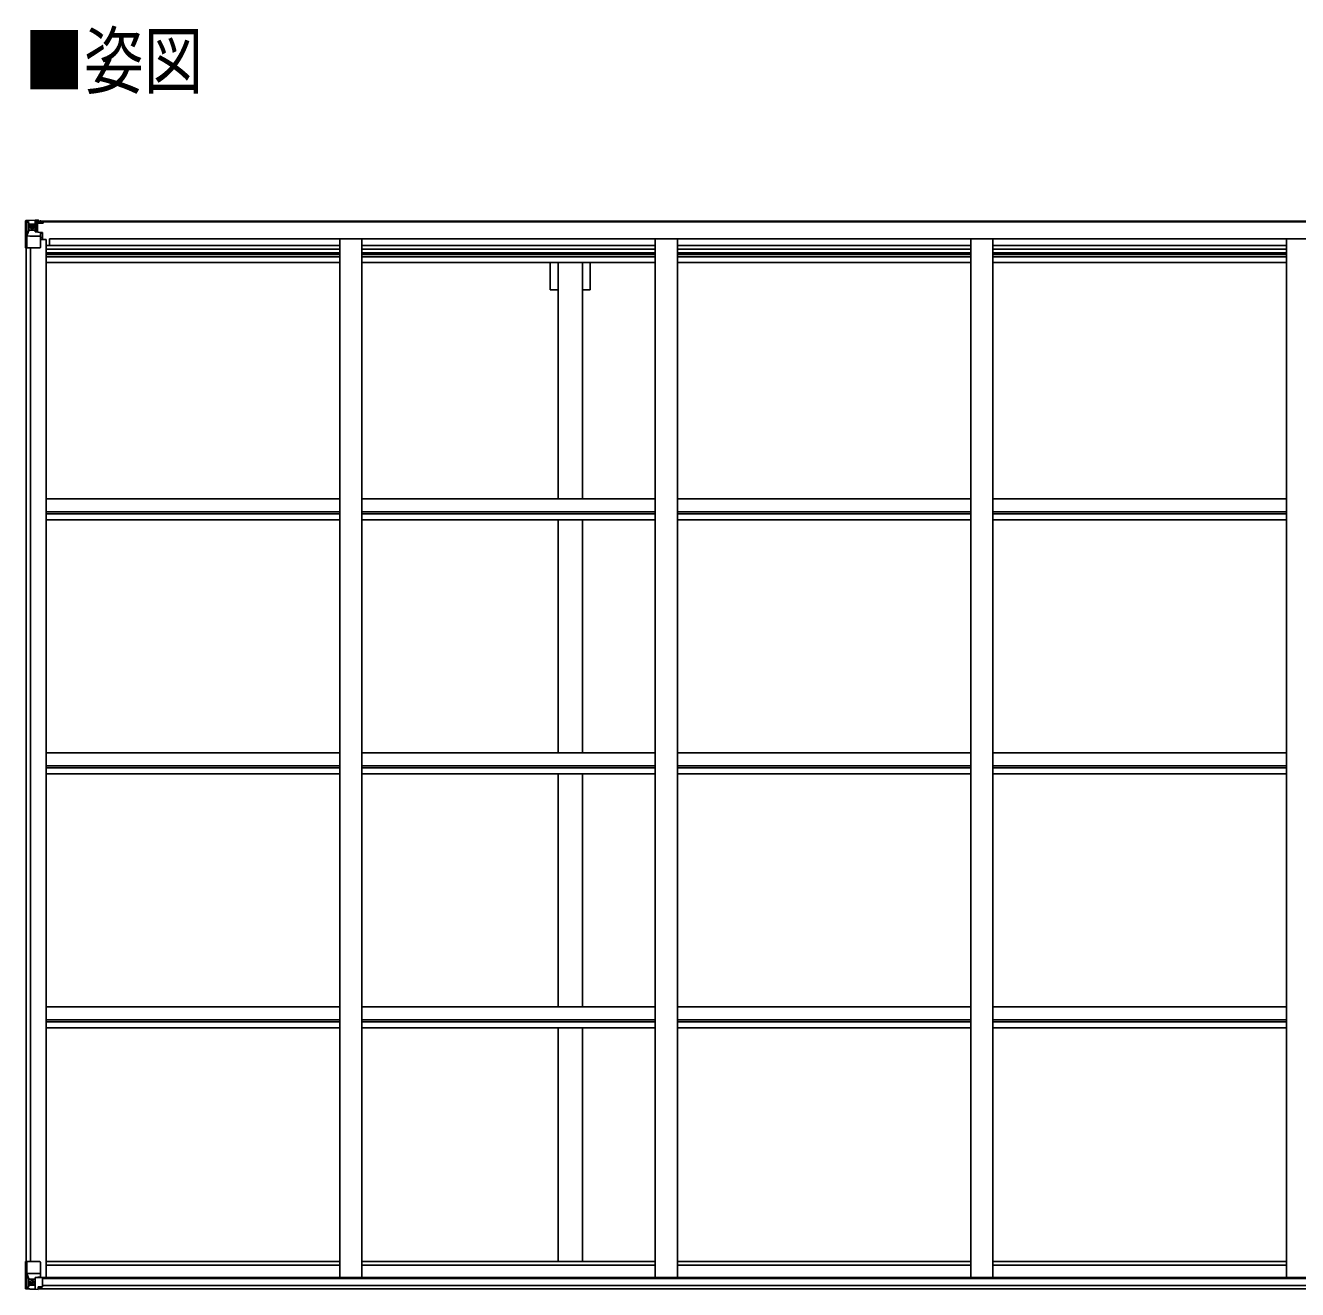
# Model space of a CAD drawing. Units: millimetres, scale not verified. Extents: x -10512 to 10512, y -7425 to 7425.
# Drawn here: x -3598 to -712, y 621 to 3488 of the extents above; entities that cross this region are included whole.
import ezdxf
from ezdxf.enums import TextEntityAlignment as Align

# ---------------------------------------------------------------- set-up
doc = ezdxf.new("R2010")
doc.units = ezdxf.units.MM
doc.header["$LTSCALE"] = 40
for name, color, linetype in [('0-2_USER1', 3, 'Continuous'), ('0-4_YKK_13', 4, 'Continuous'), ('0-5_YKK_A1', 4, 'Continuous')]:
    doc.layers.add(name, color=color, linetype=linetype)
doc.styles.add('ＭＳ ゴシック', font='')
doc.styles.get('ＭＳ ゴシック').set_extended_font_data('MS Gothic')

msp = doc.modelspace()

# ---------------------------------------------------------------- linework, layer by layer
at = {"layer": '0-4_YKK_13'}
for p, q in [((-3598.45, 3044.59), (-3598.45, 3044.55)), ((-3597.51, 3045.59), (-3597.51, 3045.59)), ((-3597.51, 3045.55), (-3597.51, 3045.59)), ((-3588.54, 3045.98), (-3596.46, 3045.5)), ((-3595.6, 3044.53), (-3595.61, 3044.47)), ((-3595.61, 2983.88), (-3595.61, 3044.47)), ((-3591.64, 3041.09), (-3594.37, 3044.76)), ((-3590.78, 3037.58), (-3588.45, 3037.64)), ((-3590.78, 3024.11), (-3590.78, 3037.58)), ((-3576.45, 3046.77), (-3588.45, 3045.98)), ((-3588.45, 3037.64), (-3576.45, 3037.64)), ((-3582.97, 3030.44), (-3582.97, 3029.48)), ((-3577.45, 3037.64), (-3576.45, 3037.64)), ((-3569.95, 3047.28), (-3576.45, 3046.88)), ((-3576.45, 3020.78), (-3576.45, 3046.88)), ((-3576.45, 3046), (-3569.95, 3046.39)), ((-3574.95, 3041.17), (-3576.45, 3041.17)), ((-3574.95, 3037.64), (-3576.45, 3037.64)), ((-3569.95, 3045.47), (-3574.95, 3045.38)), ((-3574.45, 3040.81), (-3574.95, 3040.81)), ((-3570.95, 3035.88), (-3574.95, 3035.88)), ((-3574.84, 3039.51), (-3570.95, 3039.51)), ((-3574.45, 3041.84), (-3574.45, 3039.89)), ((-3566.45, 3041.84), (-3574.45, 3041.84)), ((-3566.45, 3041.81), (-3574.45, 3041.81)), ((-3564.45, 3039.97), (-3574.45, 3039.89)), ((-3574.45, 3039.72), (-3574.45, 3039.89)), ((-3574.45, 3039.89), (-3574.45, 3039.89)), ((-3570.95, 3019.78), (-3570.95, 3039.75)), ((-3569.95, 3046.39), (-3569.95, 3047.28)), ((-3569.95, 3045.88), (-3569.95, 3046.39)), ((-3569.95, 3045.88), (-3569.95, 3045.47)), ((-3569.95, 3045.47), (-3569.95, 3044.65)), ((-3564.95, 3045.08), (-3564.95, 3044.65)), ((-3564.65, 3045.08), (-3564.95, 3045.08)), ((-3564.65, 3045.08), (-3562.96, 3044.65)), ((-3564.45, 3041.58), (-3559.45, 3041.58)), ((-3564.45, 3039.97), (-3564.45, 3041.58)), ((-3559.45, 3042.51), (-3559.45, 3041.58)), ((-3559.45, 3041.58), (-3558.45, 3041.58)), ((-3558.45, 3041.58), (-3558.45, 3042.51)), ((-3558.45, 3041.58), (-3558.45, 3040.01)), ((-3558.45, 3039.9), (-3558.45, 3040.01)), ((-3595.06, 3010.76), (-3590.92, 3022.85)), ((-3595.06, 3010.76), (-3588.45, 3010.55)), ((-3588.45, 3024.08), (-3590.78, 3024.11)), ((-3588.45, 3024.08), (-3576.45, 3024.08)), ((-3588.45, 3024.08), (-3588.45, 3024.08)), ((-3588.45, 3010.55), (-3564.45, 3010.55)), ((-3574.95, 3024.08), (-3576.45, 3024.08)), ((-3575.62, 3020.53), (-3565.28, 3018.87)), ((-3575.62, 3019.89), (-3575.62, 3020.53)), ((-3565.28, 3018.24), (-3575.62, 3019.89)), ((-3570.95, 3027.68), (-3574.95, 3027.68)), ((-3565.28, 3018.87), (-3565.28, 3018.24)), ((-3565, 3018.79), (-3560.95, 3018.76)), ((-3564.45, 2984.88), (-3564.45, 3017.98)), ((-3559.95, 3006.88), (-3564.45, 3006.88)), ((-3559.95, 3018.75), (-3560.95, 3018.76)), ((-3560.95, 3017.03), (-3559.95, 3017.03)), ((-3559.95, 3002.53), (-3559.95, 3018.75)), ((-3595.61, 2983.88), (-3565.45, 2983.88)), ((-3598.45, 684.57), (-3565.45, 684.57)), ((-3598.45, 623.87), (-3598.45, 684.57)), ((-3595.61, 684.57), (-3595.61, 623.99)), ((-3564.45, 683.57), (-3564.45, 650.48)), ((-3595.06, 657.69), (-3588.45, 657.91)), ((-3595.06, 657.69), (-3590.92, 645.61)), ((-3588.45, 644.38), (-3590.78, 644.34)), ((-3590.78, 644.34), (-3590.78, 630.87)), ((-3588.45, 657.91), (-3564.45, 657.91)), ((-3588.45, 644.38), (-3588.45, 644.37)), ((-3576.45, 644.37), (-3588.45, 644.37)), ((-3583.93, 638.01), (-3583.93, 638.97)), ((-3576.45, 648.36), (-3569.95, 648.36)), ((-3576.45, 648.36), (-3576.45, 621.57)), ((-3565.28, 650.22), (-3575.62, 648.56)), ((-3575.62, 648.56), (-3575.62, 648.36)), ((-3572.93, 648.36), (-3565.28, 649.58)), ((-3569.95, 648.36), (-3560.95, 648.33)), ((-3565.28, 649.58), (-3565.28, 650.22)), ((-3559.95, 647.42), (-3559.95, 627.26)), ((-3597.51, 622.91), (-3597.51, 622.86)), ((-3588.54, 622.48), (-3596.46, 622.95)), ((-3595.6, 623.92), (-3595.61, 623.99)), ((-3591.64, 627.37), (-3594.37, 623.7)), ((-3590.78, 630.87), (-3588.45, 630.81)), ((-3588.45, 630.82), (-3576.45, 630.82)), ((-3576.45, 621.69), (-3588.45, 622.47)), ((-3569.95, 621.18), (-3569.95, 627.12)), ((-3560.95, 626.55), (-3569.95, 626.49))]:
    msp.add_line(p, q, dxfattribs=at)
for points in [[(-3598.45, 3044.55), (-3598.45, 2983.88), (-3595.61, 2983.88)], [(-3597.51, 3045.59), (-3588.45, 3046.15), (-3576.45, 3046.88)], [(-3584.89, 3031.4), (-3585.85, 3031.4), (-3585.85, 3032.36), (-3584.89, 3032.36)], [(-3583.93, 3033.32), (-3583.93, 3034.28), (-3582.97, 3034.28), (-3582.97, 3033.32)], [(-3582.97, 3029.48), (-3583.93, 3029.48), (-3583.93, 3030.44)], [(-3582.01, 3032.36), (-3581.05, 3032.36), (-3581.05, 3031.4), (-3582.01, 3031.4)], [(-3569.95, 3045.88), (-3574.95, 3045.88), (-3574.95, 3020.42)], [(-3574.45, 3040.81), (-3566.45, 3040.81), (-3566.45, 3042.51)], [(-3559.45, 3039.85), (-3574.45, 3039.72), (-3574.45, 3039.72)], [(-3564.45, 3039.97), (-3564.45, 3039.96), (-3558.45, 3040.01)], [(-3560.95, 3018.76), (-3560.95, 3017.03), (-3564.45, 3017.01)], [(-3584.89, 636.09), (-3585.85, 636.09), (-3585.85, 637.05), (-3584.89, 637.05)], [(-3583.93, 638.97), (-3582.97, 638.97), (-3582.97, 638.01)], [(-3582.97, 635.13), (-3582.97, 634.17), (-3583.93, 634.17), (-3583.93, 635.13)], [(-3582.01, 637.05), (-3581.05, 637.05), (-3581.05, 636.09), (-3582.01, 636.09)], [(-3597.51, 622.86), (-3588.45, 622.31), (-3569.95, 621.18)], [(-3559.95, 627.26), (-3559.96, 627.16), (-3569.95, 627.12)]]:
    msp.add_lwpolyline(points, dxfattribs=at)
for centre in [(-3583.45, 3031.88), (-3583.45, 636.57)]:
    msp.add_circle(centre, 5.3, dxfattribs=at)
for centre, radius, start, end in [((-3597.45, 3044.59), 0.999, 93.4424, 179.95083), ((-3597.45, 3044.59), 1, 93.50017, 180.00079), ((-3597.45, 3044.55), 0.999, 93.4424, 179.95083), ((-3596.3, 3058.2), 12.7, 269.24466, 275.10311), ((-3594.32, 3044.59), 1.28, 131.17831, 182.45895), ((-3584.89, 3033.32), 0.96, 270, 0), ((-3584.89, 3030.44), 0.96, 0, 90), ((-3582.01, 3033.32), 0.96, 180, 270), ((-3582.01, 3030.44), 0.96, 90, 180), ((-3574.45, 3042.34), 0.5, 179.99802, 269.99691), ((-3574.45, 3042.31), 0.5, 180.00109, 270.00109), ((-3574.45, 3039.39), 0.5, 90.52895, 180.04464), ((-3574.44, 3039.21), 0.513, 91.88028, 181.04707), ((-3559.31, 3047.54), 7.69, 268.96999, 276.43426), ((-3575.51, 3021.46), 0.937, 182.32209, 263.26766), ((-3575.51, 3020.82), 0.937, 182.32209, 263.26766), ((-3565.39, 3017.94), 0.937, 2.32209, 83.26766), ((-3565.39, 3017.31), 0.937, 2.32209, 83.26766), ((-3565.45, 2984.88), 1, 270, 0), ((-3565.45, 683.57), 1, 0, 90), ((-3584.89, 638.01), 0.96, 270, 0), ((-3584.89, 635.13), 0.96, 0, 90), ((-3582.01, 638.01), 0.96, 180, 270), ((-3582.01, 635.13), 0.96, 90, 180), ((-3575.51, 647.63), 0.937, 96.73234, 129.06602), ((-3565.39, 651.15), 0.937, 276.73234, 357.67791), ((-3565.39, 650.51), 0.937, 276.73234, 357.67791), ((-3597.45, 623.9), 0.999, 180.04917, 266.5576), ((-3597.45, 623.87), 0.999, 180.04917, 266.5576), ((-3597.45, 623.86), 1, 179.99921, 266.49983), ((-3596.3, 610.26), 12.7, 84.89689, 90.75534), ((-3594.32, 623.87), 1.28, 177.54105, 228.82169)]:
    msp.add_arc(centre, radius, start, end, dxfattribs=at)
for centre, major_axis, ratio, start_param, end_param in [((-3396.51, 3057.9), (201, 12.36), 0.060933, 3.1373463, 3.1378449), ((-3595.51, 3045.67), (2, 0.12), 0.060933, 3.1378449, 4.2119296), ((-3595.32, 3042.57), (-0.02, 3), 0.466854, 5.5234897, 6.1575023), ((-3593.65, 3037.5), (0.03, 5), 0.573921, 4.7320603, 5.5159136), ((-3670.2, 3037.64), (81.75, 0), 0.061163, 0, 0.0007725), ((-3594.34, 3013.11), (0.85, 2.32), 0.403757, 2.3087461, 3.2744049), ((-3592.19, 3024.13), (0, 3), 0.468246, 4.2703918, 4.7058971), ((-3594.34, 655.35), (0.85, -2.32), 0.403757, 3.0087805, 3.9744392), ((-3592.19, 644.32), (0, -3), 0.468246, 1.5772882, 2.0127935), ((-3560.95, 647.42), (1, -0.021), 0.906239, 0.0187047, 1.589501), ((-3595.51, 622.78), (2, -0.12), 0.060933, 2.0712557, 3.1453404), ((-3396.51, 610.55), (201, -12.36), 0.060933, 3.1453404, 3.145839), ((-3595.32, 625.88), (-0.02, -3), 0.466854, 0.125683, 0.7596956), ((-3593.65, 630.95), (0.03, -5), 0.573921, 0.7672717, 1.551125), ((-3670.2, 630.82), (81.75, 0), 0.061163, 6.2824128, 6.2831853), ((-3560.95, 627.26), (1, 0.012), 0.707053, 4.7036637, 6.124411)]:
    msp.add_ellipse(centre, major_axis=major_axis, ratio=ratio, start_param=start_param, end_param=end_param, dxfattribs=at)
at = {"layer": '0-5_YKK_A1'}
for p, q in [((-3574.95, 3044.65), (2150.05, 3044.65)), ((-3574.95, 3042.51), (2150.05, 3042.51)), ((-3551.45, 3002.53), (-3564.45, 3002.53)), ((-3551.45, 3002.53), (-3551.45, 648.56)), ((-3543.95, 2988.85), (-3543.95, 3004.37)), ((-3543.95, 3004.37), (2119.05, 3004.37)), ((-2885.45, 3004.35), (-2885.45, 648.56)), ((-2835.45, 3004.35), (-2835.45, 648.56)), ((-2169.45, 3004.35), (-2169.45, 648.56)), ((-2119.45, 3004.35), (-2119.45, 648.56)), ((-1453.45, 3004.35), (-1453.45, 648.56)), ((-1403.45, 3004.35), (-1403.45, 648.56)), ((-737.45, 3004.35), (-737.45, 648.56)), ((-3596.45, 2983.88), (-3596.45, 684.57)), ((-3586.75, 2983.88), (-3586.75, 684.57)), ((-3551.45, 2988.85), (-2885.45, 2988.85)), ((-3551.45, 2980.46), (-2885.45, 2980.46)), ((-2835.45, 2988.85), (-2169.45, 2988.85)), ((-2835.45, 2980.46), (-2169.45, 2980.46)), ((-2119.45, 2988.85), (-1453.45, 2988.85)), ((-2119.45, 2980.46), (-1453.45, 2980.46)), ((-737.45, 2988.85), (-1403.45, 2988.85)), ((-737.45, 2980.46), (-1403.45, 2980.46)), ((-3551.45, 2972.26), (-2885.45, 2972.26)), ((-3551.45, 2968.33), (-2885.45, 2968.33)), ((-3551.45, 2963.25), (-2885.45, 2963.25)), ((-3551.45, 2950.24), (-2885.45, 2950.24)), ((-2835.45, 2972.26), (-2169.45, 2972.26)), ((-2835.45, 2968.33), (-2169.45, 2968.33)), ((-2835.45, 2963.25), (-2169.45, 2963.25)), ((-2835.45, 2950.24), (-2169.45, 2950.24)), ((-2407.65, 2888.65), (-2407.65, 2950.24)), ((-2389.95, 2414.5), (-2389.95, 2950.24)), ((-2334.95, 2414.5), (-2334.95, 2950.24)), ((-2317.25, 2888.65), (-2317.25, 2950.24)), ((-2119.45, 2972.26), (-1453.45, 2972.26)), ((-2119.45, 2968.33), (-1453.45, 2968.33)), ((-2119.45, 2963.25), (-1453.45, 2963.25)), ((-2119.45, 2950.24), (-1453.45, 2950.24)), ((-737.45, 2972.26), (-1403.45, 2972.26)), ((-737.45, 2968.33), (-1403.45, 2968.33)), ((-737.45, 2963.25), (-1403.45, 2963.25)), ((-737.45, 2950.24), (-1403.45, 2950.24)), ((-2407.65, 2888.65), (-2389.95, 2888.65)), ((-2334.95, 2888.65), (-2317.25, 2888.65)), ((-3551.45, 2414.5), (-2885.48, 2414.5)), ((-2835.45, 2414.5), (-2169.48, 2414.5)), ((-2119.45, 2414.5), (-1453.48, 2414.5)), ((-737.45, 2414.5), (-1403.45, 2414.5)), ((-3551.45, 2384.77), (-2885.48, 2384.77)), ((-3551.45, 2380.22), (-2885.48, 2380.22)), ((-3551.45, 2367.21), (-2885.48, 2367.21)), ((-2835.45, 2384.77), (-2169.48, 2384.77)), ((-2835.45, 2380.22), (-2169.48, 2380.22)), ((-2835.45, 2367.21), (-2169.48, 2367.21)), ((-2389.95, 1838.3), (-2389.95, 2367.21)), ((-2334.95, 1838.3), (-2334.95, 2367.21)), ((-2119.45, 2384.77), (-1453.48, 2384.77)), ((-2119.45, 2380.22), (-1453.48, 2380.22)), ((-2119.45, 2367.21), (-1453.48, 2367.21)), ((-737.45, 2384.77), (-1403.45, 2384.77)), ((-737.45, 2380.22), (-1403.45, 2380.22)), ((-737.45, 2367.21), (-1403.45, 2367.21)), ((-3551.45, 1838.43), (-2885.48, 1838.43)), ((-2835.45, 1838.43), (-2169.48, 1838.43)), ((-2119.45, 1838.43), (-1453.48, 1838.43)), ((-737.45, 1838.43), (-1403.45, 1838.43)), ((-3551.45, 1808.69), (-2885.48, 1808.69)), ((-3551.45, 1804.14), (-2885.48, 1804.14)), ((-3551.45, 1791.13), (-2885.48, 1791.13)), ((-2835.45, 1808.69), (-2169.48, 1808.69)), ((-2835.45, 1804.14), (-2169.48, 1804.14)), ((-2835.45, 1791.13), (-2169.48, 1791.13)), ((-2389.95, 1262.22), (-2389.95, 1789.94)), ((-2334.95, 1262.22), (-2334.95, 1789.94)), ((-2119.45, 1808.69), (-1453.48, 1808.69)), ((-2119.45, 1804.14), (-1453.48, 1804.14)), ((-2119.45, 1791.13), (-1453.48, 1791.13)), ((-737.45, 1808.69), (-1403.45, 1808.69)), ((-737.45, 1804.14), (-1403.45, 1804.14)), ((-737.45, 1791.13), (-1403.45, 1791.13)), ((-3551.45, 1262.35), (-2885.48, 1262.35)), ((-2835.45, 1262.35), (-2169.48, 1262.35)), ((-2119.45, 1262.35), (-1453.48, 1262.35)), ((-737.45, 1262.35), (-1403.45, 1262.35)), ((-3551.45, 1232.61), (-2885.48, 1232.61)), ((-3551.45, 1228.07), (-2885.48, 1228.07)), ((-3551.45, 1215.06), (-2885.48, 1215.06)), ((-2835.45, 1232.61), (-2169.48, 1232.61)), ((-2835.45, 1228.07), (-2169.48, 1228.07)), ((-2835.45, 1215.06), (-2169.48, 1215.06)), ((-2389.95, 684.72), (-2389.95, 1213.86)), ((-2334.95, 684.72), (-2334.95, 1213.86)), ((-2119.45, 1232.61), (-1453.48, 1232.61)), ((-2119.45, 1228.07), (-1453.48, 1228.07)), ((-2119.45, 1215.06), (-1453.48, 1215.06)), ((-737.45, 1232.61), (-1403.45, 1232.61)), ((-737.45, 1228.07), (-1403.45, 1228.07)), ((-737.45, 1215.06), (-1403.45, 1215.06)), ((-3551.45, 684.72), (-2885.45, 684.72)), ((-3551.45, 676.38), (-2885.45, 676.38)), ((-2835.45, 684.72), (-2169.45, 684.72)), ((-2835.45, 676.38), (-2169.45, 676.38)), ((-2119.45, 684.72), (-1453.45, 684.72)), ((-2119.45, 676.38), (-1453.45, 676.38)), ((-737.45, 684.72), (-1403.45, 684.72)), ((-737.45, 676.38), (-1403.45, 676.38)), ((-3571.71, 648.56), (2146.81, 648.56)), ((-3559.95, 646.29), (2135.05, 646.29)), ((-3569.95, 622.78), (2145.05, 622.78)), ((-3559.95, 630.68), (2135.05, 630.68))]:
    msp.add_line(p, q, dxfattribs=at)

# ---------------------------------------------------------------- texts
at = {"layer": '0-2_USER1', "style": 'ＭＳ ゴシック', "width": 0.8}
msp.add_text('■姿図', height=123.8, dxfattribs=at).set_placement((-3600.51, 3309.2), align=Align.BOTTOM_LEFT)

doc.saveas('drawing.dxf')
